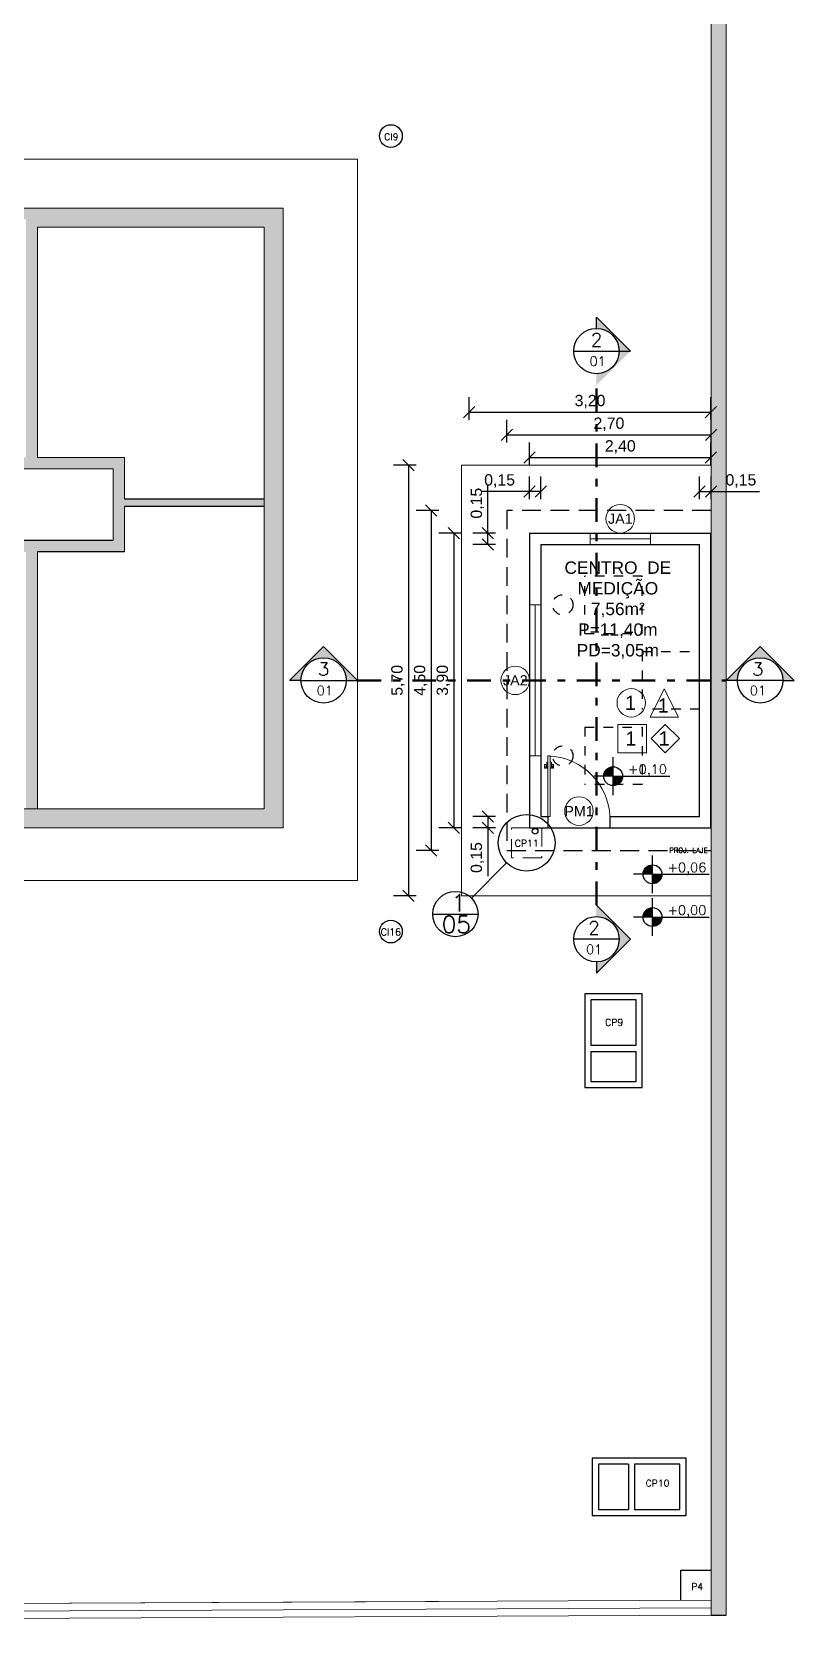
# Model space of a CAD drawing. Extents: x 0 to 11638, y -6007 to 0.
# Drawn here: x 10192.43 to 10202.51, y -5599.84 to -5578.81 of the extents above; entities that cross this region are included whole.
import ezdxf

# ---------------------------------------------------------------- set-up
doc = ezdxf.new("R2010")
doc.units = 0
for name, pattern in [('CACHE', [0.375, 0.25, -0.125]), ('DASHDOT', [1, 0.5, -0.25, 0, -0.25]), ('DASHED', [0.25, 0.125, -0.125])]:
    doc.linetypes.add(name, pattern=pattern)
doc.layers.get('0').update_dxf_attribs({"linetype": 'CONTINUOUS'})
doc.layers.get('Defpoints').update_dxf_attribs({"linetype": 'CONTINUOUS'})
for name, color, linetype, lineweight in [('ARQ - Alvenaria Alta', 251, 'CONTINUOUS', 13), ('ARQ - Alvenaria Média-Baixa', 252, 'CONTINUOUS', 20), ('ARQ - Desnível', 8, 'CONTINUOUS', 20), ('ARQ - Esquadrias', 1, 'CONTINUOUS', 9), ('ARQ - Grades', 1, 'CONTINUOUS', 15), ('ARQ - Guias Calçadas Sarjetas', 254, 'CONTINUOUS', 20), ('ARQ - Textos', 4, 'CONTINUOUS', 5), ('Elétrica', 30, 'CONTINUOUS', 20), ('Hidrossanitário - Água Pluvial', 4, 'CONTINUOUS', 9)]:
    doc.layers.add(name, color=color, linetype=linetype, lineweight=lineweight)
for name, color, linetype in [('ARQ - Cotas', 1, 'CONTINUOUS'), ('ARQ - Projeções', 253, 'CACHE'), ('Símbolos - Indicação Fachada Elevação Vista', 7, 'CONTINUOUS')]:
    doc.layers.add(name, color=color, linetype=linetype)
doc.styles.add('ROMANS', font='romans.shx', dxfattribs={"height": 0.3})
doc.styles.get("Standard").update_dxf_attribs({"font": 'arial.ttf', "height": 0.15})
doc.dimstyles.get("Standard").update_dxf_attribs({"dimtxt": 0.1, "dimasz": 0.15, "dimexe": 0.2, "dimexo": 0.2, "dimgap": 0.05, "dimtad": 1, "dimzin": 0, "dimtxsty": 'STANDARD', "dimblk": 'OBLIQUE', "dimcen": 0.5, "dimclrd": 256, "dimclre": 256, "dimclrt": 256, "dimadec": 0, "dimazin": 0, "dimtfac": 1, "dimtmove": 0, "dimatfit": 3, "dimfxl": 0.1, "dimfxlon": 1, "dimtfillclr": 256, "dimtolj": 1, "dimtzin": 0, "dimlwd": -1, "dimarcsym": 0})

# ---------------------------------------------------------------- blocks, each defined once
blk = doc.blocks.new('_Oblique')
at = {"layer": 'ARQ - Esquadrias', "color": 0, "lineweight": -2}
blk.add_line((-0.5, -0.5), (0.5, 0.5), dxfattribs=at)
blk = doc.blocks.new('*D1035')
at = {"layer": 'ARQ - Cotas', "lineweight": -2, "transparency": 16777216}
for p, q in [((10199.012, -5584.991), (10199.012, -5584.691)), ((10199.162, -5584.991), (10199.162, -5584.691))]:
    blk.add_line(p, q, dxfattribs=at)
at = {"layer": 'ARQ - Cotas', "transparency": 16777216}
for p, q in [((10199.012, -5584.891), (10198.371, -5584.891)), ((10199.162, -5584.891), (10199.012, -5584.891))]:
    blk.add_line(p, q, dxfattribs=at)
at = {"layer": 'Defpoints', "color": 0, "lineweight": -2, "transparency": 16777216}
for p in [(10199.012, -5584.891), (10199.012, -5585.591), (10199.162, -5585.591)]:
    blk.add_point(p, dxfattribs=at)
at = {"layer": 'ARQ - Cotas', "transparency": 16777216, "xscale": 0.15, "yscale": 0.15, "zscale": 0.15, "rotation": 180}
blk.add_blockref('_Oblique', (10199.012, -5584.891), dxfattribs=at)
at = {"layer": 'ARQ - Cotas', "transparency": 16777216, "xscale": 0.15, "yscale": 0.15, "zscale": 0.15}
blk.add_blockref('_Oblique', (10199.162, -5584.891), dxfattribs=at)
at = {"layer": 'ARQ - Cotas', "lineweight": -2, "transparency": 16777216, "insert": (10198.616, -5584.751), "char_height": 0.15, "attachment_point": 5}
blk.add_mtext('\\A1;0,15', dxfattribs=at)
blk = doc.blocks.new('*D1036')
at = {"layer": 'ARQ - Cotas', "lineweight": -2, "transparency": 16777216}
for p, q in [((10199.012, -5584.541), (10199.012, -5584.241)), ((10201.412, -5584.541), (10201.412, -5584.241))]:
    blk.add_line(p, q, dxfattribs=at)
at = {"layer": 'ARQ - Cotas', "transparency": 16777216}
blk.add_line((10199.012, -5584.441), (10201.412, -5584.441), dxfattribs=at)
at = {"layer": 'Defpoints', "color": 0, "lineweight": -2, "transparency": 16777216}
for p in [(10201.412, -5584.441), (10199.012, -5585.591), (10201.412, -5585.591)]:
    blk.add_point(p, dxfattribs=at)
at = {"layer": 'ARQ - Cotas', "transparency": 16777216, "xscale": 0.15, "yscale": 0.15, "zscale": 0.15, "rotation": 180}
blk.add_blockref('_Oblique', (10199.012, -5584.441), dxfattribs=at)
at = {"layer": 'ARQ - Cotas', "transparency": 16777216, "xscale": 0.15, "yscale": 0.15, "zscale": 0.15}
blk.add_blockref('_Oblique', (10201.412, -5584.441), dxfattribs=at)
at = {"layer": 'ARQ - Cotas', "lineweight": -2, "transparency": 16777216, "insert": (10200.212, -5584.301), "char_height": 0.15, "attachment_point": 5}
blk.add_mtext('\\A1;2,40', dxfattribs=at)
blk = doc.blocks.new('*D1041')
at = {"layer": 'ARQ - Cotas', "lineweight": -2, "transparency": 16777216}
for p, q in [((10198.712, -5584.241), (10198.712, -5583.941)), ((10201.413, -5584.241), (10201.413, -5583.941))]:
    blk.add_line(p, q, dxfattribs=at)
at = {"layer": 'ARQ - Cotas', "transparency": 16777216}
blk.add_line((10198.712, -5584.141), (10201.413, -5584.141), dxfattribs=at)
at = {"layer": 'Defpoints', "color": 0, "lineweight": -2, "transparency": 16777216}
for p in [(10201.413, -5584.141), (10198.712, -5585.141), (10201.413, -5585.141)]:
    blk.add_point(p, dxfattribs=at)
at = {"layer": 'ARQ - Cotas', "transparency": 16777216, "xscale": 0.15, "yscale": 0.15, "zscale": 0.15, "rotation": 180}
blk.add_blockref('_Oblique', (10198.712, -5584.141), dxfattribs=at)
at = {"layer": 'ARQ - Cotas', "transparency": 16777216, "xscale": 0.15, "yscale": 0.15, "zscale": 0.15}
blk.add_blockref('_Oblique', (10201.413, -5584.141), dxfattribs=at)
at = {"layer": 'ARQ - Cotas', "lineweight": -2, "transparency": 16777216, "insert": (10200.062, -5584.001), "char_height": 0.15, "attachment_point": 5}
blk.add_mtext('\\A1;2,70', dxfattribs=at)
blk = doc.blocks.new('*D1042')
at = {"layer": 'ARQ - Cotas', "lineweight": -2, "transparency": 16777216}
for p, q in [((10201.262, -5584.991), (10201.262, -5584.691)), ((10201.413, -5584.991), (10201.413, -5584.691))]:
    blk.add_line(p, q, dxfattribs=at)
at = {"layer": 'ARQ - Cotas', "transparency": 16777216}
for p, q in [((10201.262, -5584.891), (10201.413, -5584.891)), ((10201.413, -5584.891), (10202.054, -5584.891))]:
    blk.add_line(p, q, dxfattribs=at)
at = {"layer": 'Defpoints', "color": 0, "lineweight": -2, "transparency": 16777216}
for p in [(10201.413, -5584.891), (10201.262, -5585.591), (10201.413, -5585.591)]:
    blk.add_point(p, dxfattribs=at)
at = {"layer": 'ARQ - Cotas', "transparency": 16777216, "xscale": 0.15, "yscale": 0.15, "zscale": 0.15, "rotation": 180}
blk.add_blockref('_Oblique', (10201.262, -5584.891), dxfattribs=at)
at = {"layer": 'ARQ - Cotas', "transparency": 16777216, "xscale": 0.15, "yscale": 0.15, "zscale": 0.15}
blk.add_blockref('_Oblique', (10201.413, -5584.891), dxfattribs=at)
at = {"layer": 'ARQ - Cotas', "lineweight": -2, "transparency": 16777216, "insert": (10201.808, -5584.751), "char_height": 0.15, "attachment_point": 5}
blk.add_mtext('\\A1;0,15', dxfattribs=at)
blk = doc.blocks.new('*D1043')
at = {"layer": 'ARQ - Cotas', "transparency": 16777216}
for p, q in [((10198.462, -5585.441), (10198.462, -5584.8)), ((10198.462, -5585.591), (10198.462, -5585.441))]:
    blk.add_line(p, q, dxfattribs=at)
at = {"layer": 'ARQ - Cotas', "lineweight": -2, "transparency": 16777216}
for p, q in [((10198.562, -5585.441), (10198.262, -5585.441)), ((10198.562, -5585.591), (10198.262, -5585.591))]:
    blk.add_line(p, q, dxfattribs=at)
at = {"layer": 'Defpoints', "color": 0, "lineweight": -2, "transparency": 16777216}
for p in [(10198.462, -5585.441), (10199.162, -5585.441), (10199.162, -5585.591)]:
    blk.add_point(p, dxfattribs=at)
at = {"layer": 'ARQ - Cotas', "transparency": 16777216, "xscale": 0.15, "yscale": 0.15, "zscale": 0.15}
for p, rotation in [((10198.462, -5585.441), 90), ((10198.462, -5585.591), 270)]:
    blk.add_blockref('_Oblique', p, dxfattribs=dict(at, rotation=rotation))
at = {"layer": 'ARQ - Cotas', "lineweight": -2, "transparency": 16777216, "insert": (10198.322, -5585.046), "char_height": 0.15, "attachment_point": 5, "rotation": 90}
blk.add_mtext('\\A1;0,15', dxfattribs=at)
blk = doc.blocks.new('*D1044')
at = {"layer": 'ARQ - Cotas', "lineweight": -2, "transparency": 16777216}
for p, q in [((10198.112, -5585.441), (10197.812, -5585.441)), ((10198.112, -5589.341), (10197.812, -5589.341))]:
    blk.add_line(p, q, dxfattribs=at)
at = {"layer": 'ARQ - Cotas', "transparency": 16777216}
blk.add_line((10198.012, -5585.441), (10198.012, -5589.341), dxfattribs=at)
at = {"layer": 'Defpoints', "color": 0, "lineweight": -2, "transparency": 16777216}
for p in [(10199.062, -5585.441), (10198.012, -5589.341), (10199.062, -5589.341)]:
    blk.add_point(p, dxfattribs=at)
at = {"layer": 'ARQ - Cotas', "transparency": 16777216, "xscale": 0.15, "yscale": 0.15, "zscale": 0.15}
for p, rotation in [((10198.012, -5585.441), 90), ((10198.012, -5589.341), 270)]:
    blk.add_blockref('_Oblique', p, dxfattribs=dict(at, rotation=rotation))
at = {"layer": 'ARQ - Cotas', "lineweight": -2, "transparency": 16777216, "insert": (10197.872, -5587.391), "char_height": 0.15, "attachment_point": 5, "rotation": 90}
blk.add_mtext('\\A1;3,90', dxfattribs=at)
blk = doc.blocks.new('*D1045')
at = {"layer": 'ARQ - Cotas', "lineweight": -2, "transparency": 16777216}
for p, q in [((10198.562, -5589.191), (10198.262, -5589.191)), ((10198.562, -5589.341), (10198.262, -5589.341))]:
    blk.add_line(p, q, dxfattribs=at)
at = {"layer": 'ARQ - Cotas', "transparency": 16777216}
for p, q in [((10198.462, -5589.191), (10198.462, -5589.341)), ((10198.462, -5589.341), (10198.462, -5589.982))]:
    blk.add_line(p, q, dxfattribs=at)
at = {"layer": 'Defpoints', "color": 0, "lineweight": -2, "transparency": 16777216}
for p in [(10199.162, -5589.191), (10198.462, -5589.341), (10199.162, -5589.341)]:
    blk.add_point(p, dxfattribs=at)
at = {"layer": 'ARQ - Cotas', "transparency": 16777216, "xscale": 0.15, "yscale": 0.15, "zscale": 0.15}
for p, rotation in [((10198.462, -5589.191), 90), ((10198.462, -5589.341), 270)]:
    blk.add_blockref('_Oblique', p, dxfattribs=dict(at, rotation=rotation))
at = {"layer": 'ARQ - Cotas', "lineweight": -2, "transparency": 16777216, "insert": (10198.322, -5589.736), "char_height": 0.15, "attachment_point": 5, "rotation": 90}
blk.add_mtext('\\A1;0,15', dxfattribs=at)
blk = doc.blocks.new('*D1046')
at = {"layer": 'ARQ - Cotas', "lineweight": -2, "transparency": 16777216}
for p, q in [((10197.812, -5585.141), (10197.512, -5585.141)), ((10197.812, -5589.641), (10197.512, -5589.641))]:
    blk.add_line(p, q, dxfattribs=at)
at = {"layer": 'ARQ - Cotas', "transparency": 16777216}
blk.add_line((10197.712, -5585.141), (10197.712, -5589.641), dxfattribs=at)
at = {"layer": 'Defpoints', "color": 0, "lineweight": -2, "transparency": 16777216}
for p in [(10198.612, -5585.141), (10197.712, -5589.641), (10198.612, -5589.641)]:
    blk.add_point(p, dxfattribs=at)
at = {"layer": 'ARQ - Cotas', "transparency": 16777216, "xscale": 0.15, "yscale": 0.15, "zscale": 0.15}
for p, rotation in [((10197.712, -5585.141), 90), ((10197.712, -5589.641), 270)]:
    blk.add_blockref('_Oblique', p, dxfattribs=dict(at, rotation=rotation))
at = {"layer": 'ARQ - Cotas', "lineweight": -2, "transparency": 16777216, "insert": (10197.572, -5587.391), "char_height": 0.15, "attachment_point": 5, "rotation": 90}
blk.add_mtext('\\A1;4,50', dxfattribs=at)
blk = doc.blocks.new('*D1064')
at = {"layer": 'ARQ - Cotas', "lineweight": -2, "transparency": 16777216}
for p, q in [((10197.512, -5584.541), (10197.212, -5584.541)), ((10197.512, -5590.241), (10197.212, -5590.241))]:
    blk.add_line(p, q, dxfattribs=at)
at = {"layer": 'ARQ - Cotas', "transparency": 16777216}
blk.add_line((10197.412, -5584.541), (10197.412, -5590.241), dxfattribs=at)
at = {"layer": 'Defpoints', "color": 0, "lineweight": -2, "transparency": 16777216}
for p in [(10198.112, -5584.541), (10197.412, -5590.241), (10198.112, -5590.241)]:
    blk.add_point(p, dxfattribs=at)
at = {"layer": 'ARQ - Cotas', "transparency": 16777216, "xscale": 0.15, "yscale": 0.15, "zscale": 0.15}
for p, rotation in [((10197.412, -5584.541), 90), ((10197.412, -5590.241), 270)]:
    blk.add_blockref('_Oblique', p, dxfattribs=dict(at, rotation=rotation))
at = {"layer": 'ARQ - Cotas', "lineweight": -2, "transparency": 16777216, "insert": (10197.272, -5587.391), "char_height": 0.15, "attachment_point": 5, "rotation": 90}
blk.add_mtext('\\A1;5,70', dxfattribs=at)
blk = doc.blocks.new('*D1065')
at = {"layer": 'ARQ - Cotas', "lineweight": -2, "transparency": 16777216}
for p, q in [((10198.212, -5583.941), (10198.212, -5583.641)), ((10201.412, -5583.941), (10201.412, -5583.641))]:
    blk.add_line(p, q, dxfattribs=at)
at = {"layer": 'ARQ - Cotas', "transparency": 16777216}
blk.add_line((10198.212, -5583.841), (10201.412, -5583.841), dxfattribs=at)
at = {"layer": 'Defpoints', "color": 0, "lineweight": -2, "transparency": 16777216}
for p in [(10201.412, -5583.841), (10198.212, -5584.541), (10201.412, -5584.541)]:
    blk.add_point(p, dxfattribs=at)
at = {"layer": 'ARQ - Cotas', "transparency": 16777216, "xscale": 0.15, "yscale": 0.15, "zscale": 0.15, "rotation": 180}
blk.add_blockref('_Oblique', (10198.212, -5583.841), dxfattribs=at)
at = {"layer": 'ARQ - Cotas', "transparency": 16777216, "xscale": 0.15, "yscale": 0.15, "zscale": 0.15}
blk.add_blockref('_Oblique', (10201.412, -5583.841), dxfattribs=at)
at = {"layer": 'ARQ - Cotas', "lineweight": -2, "transparency": 16777216, "insert": (10199.812, -5583.701), "char_height": 0.15, "attachment_point": 5}
blk.add_mtext('\\A1;3,20', dxfattribs=at)

msp = doc.modelspace()

# ---------------------------------------------------------------- hatches: boundary and pattern name
at = {"lineweight": -2}
h = msp.add_hatch(color=256, dxfattribs=at)
h.dxf.hatch_style = 1
h.paths.add_polyline_path([(10200.347, -5583.033), (10199.897, -5582.583), (10199.897, -5582.733, -1), (10199.897, -5583.333), (10199.897, -5583.483)])
h = msp.add_hatch(color=256, dxfattribs=at)
h.dxf.hatch_style = 1
h.paths.add_polyline_path([(10196.288, -5586.941), (10195.838, -5587.391), (10195.988, -5587.391, -1), (10196.588, -5587.391), (10196.738, -5587.391)])
h = msp.add_hatch(color=256)
h.dxf.hatch_style = 1
h.paths.add_polyline_path([(10202.063, -5586.941), (10202.513, -5587.391), (10202.363, -5587.391, 1), (10201.763, -5587.391), (10201.613, -5587.391)])
h = msp.add_hatch(color=256)
h.dxf.hatch_style = 1
h.paths.add_polyline_path([(10200.347, -5590.817), (10199.897, -5591.267), (10199.897, -5591.117, 1), (10199.897, -5590.517), (10199.897, -5590.367)])
at = {"layer": 'ARQ - Alvenaria Alta', "lineweight": -2}
h = msp.add_hatch(color=7, dxfattribs=at)
h.dxf.hatch_style = 1
h.paths.add_polyline_path([(10183.353, -5582.291), (10182.553, -5582.291), (10182.553, -5581.441), (10182.403, -5581.441), (10182.403, -5582.291), (10180.653, -5582.291), (10180.653, -5583.091), (10179.853, -5583.091), (10179.853, -5581.141), (10171.853, -5581.141), (10171.853, -5589.341), (10182.853, -5589.341), (10182.853, -5589.091), (10182.556, -5589.091), (10172.103, -5589.091), (10172.103, -5585.091), (10173.953, -5585.091), (10173.953, -5585.691), (10175.103, -5585.691), (10175.103, -5589.091), (10175.253, -5589.091), (10175.253, -5585.691), (10178.853, -5585.691), (10178.853, -5589.091), (10179.003, -5589.091), (10179.003, -5584.591), (10182.403, -5584.591), (10182.403, -5584.991), (10182.553, -5584.991), (10182.553, -5584.891), (10183.353, -5584.891)])
h.paths.add_polyline_path([(10182.403, -5584.441), (10181.203, -5584.441), (10181.203, -5583.091), (10180.803, -5583.091), (10180.803, -5582.441), (10183.203, -5582.441), (10183.203, -5584.441)], flags=16)
h.paths.add_polyline_path([(10181.053, -5584.441), (10179.853, -5584.441), (10179.853, -5583.241), (10181.053, -5583.241)], flags=16)
h.paths.add_polyline_path([(10179.703, -5584.441), (10176.703, -5584.441), (10176.703, -5581.291), (10179.703, -5581.291)], flags=16)
h.paths.add_polyline_path([(10178.853, -5584.591), (10178.853, -5585.541), (10174.103, -5585.541), (10174.103, -5584.591)], flags=16)
h.paths.add_polyline_path([(10176.553, -5584.441), (10175.253, -5584.441), (10175.253, -5581.291), (10176.553, -5581.291)], flags=16)
h.paths.add_polyline_path([(10175.103, -5584.441), (10173.953, -5584.441), (10173.953, -5584.991), (10172.103, -5584.991), (10172.103, -5581.391), (10175.103, -5581.391)], flags=16)
h.paths.add_polyline_path([(10182.553, -5585.811), (10182.403, -5585.811), (10182.403, -5589.091), (10182.553, -5589.091), (10182.553, -5587.891), (10182.853, -5587.891), (10182.853, -5587.741), (10182.553, -5587.741), (10182.553, -5586.691), (10182.853, -5586.691), (10182.853, -5586.541), (10182.553, -5586.541)], flags=17)
h.paths.add_polyline_path([(10193.653, -5584.441), (10192.503, -5584.441), (10192.503, -5581.391), (10195.503, -5581.391), (10195.503, -5589.091), (10184.853, -5589.091), (10184.853, -5589.341), (10195.753, -5589.341), (10195.753, -5581.141), (10187.853, -5581.141), (10187.853, -5581.441), (10188.003, -5581.441), (10188.003, -5581.291), (10190.903, -5581.291), (10190.903, -5584.441), (10188.003, -5584.441), (10188.003, -5582.141), (10187.853, -5582.141), (10187.853, -5582.291), (10185.703, -5582.291), (10185.703, -5583.391), (10184.503, -5583.391), (10184.503, -5583.291), (10184.353, -5583.291), (10184.353, -5584.891), (10185.153, -5584.891), (10185.153, -5584.991), (10185.303, -5584.991), (10185.303, -5584.591), (10188.603, -5584.591), (10188.603, -5589.091), (10188.753, -5589.091), (10188.753, -5585.691), (10192.353, -5585.691), (10192.353, -5589.091), (10192.503, -5589.091), (10192.503, -5585.691), (10193.653, -5585.691), (10193.653, -5585.091), (10195.503, -5585.091), (10195.503, -5584.991), (10193.653, -5584.991)])
h.paths.add_polyline_path([(10184.503, -5584.441), (10184.503, -5583.491), (10185.703, -5583.491), (10185.703, -5584.441), (10185.303, -5584.441)], flags=16)
h.paths.add_polyline_path([(10185.853, -5584.441), (10185.853, -5582.441), (10187.853, -5582.441), (10187.853, -5584.441)], flags=16)
h.paths.add_polyline_path([(10188.753, -5584.591), (10193.503, -5584.591), (10193.503, -5585.541), (10188.753, -5585.541)], flags=16)
h.paths.add_polyline_path([(10191.053, -5584.441), (10191.053, -5581.291), (10192.353, -5581.291), (10192.353, -5584.441)], flags=16)
h.paths.add_polyline_path([(10182.653, -5580.491), (10182.403, -5580.491), (10182.403, -5580.741), (10182.553, -5580.741), (10182.553, -5580.641), (10182.653, -5580.641)])
h.paths.add_polyline_path([(10185.453, -5579.241), (10183.553, -5579.241), (10183.553, -5580.491), (10183.453, -5580.491), (10183.453, -5580.641), (10183.553, -5580.641), (10183.553, -5581.091), (10184.353, -5581.091), (10184.353, -5582.591), (10184.503, -5582.591), (10184.503, -5580.641), (10185.453, -5580.641)])
h.paths.add_polyline_path([(10183.703, -5579.391), (10185.303, -5579.391), (10185.303, -5580.491), (10184.353, -5580.491), (10184.353, -5580.941), (10183.703, -5580.941)], flags=16)
at = {"layer": 'ARQ - Cotas', "lineweight": -2}
h = msp.add_hatch(color=7, dxfattribs=at)
h.dxf.hatch_style = 1
edge = h.paths.add_edge_path()
edge.add_line((10201.413, -5568.178), (10201.413, -5599.764))
edge.add_line((10201.413, -5599.764), (10201.613, -5599.764))
edge.add_line((10201.613, -5599.764), (10201.613, -5567.975))
edge.add_line((10201.613, -5567.975), (10102.128, -5569.184))
edge.add_line((10102.128, -5569.184), (10102.328, -5592.707))
edge.add_arc((10106.091, -5592.707), 3.762, 180, 236.9357)
edge.add_line((10104.038, -5595.86), (10104.082, -5595.868))
edge.add_line((10104.082, -5595.868), (10104.118, -5595.673))
edge.add_arc((10106.091, -5592.707), 3.562, 179.9865, 236.3823, ccw=False)
edge.add_line((10102.528, -5592.706), (10102.33, -5569.382))
edge.add_line((10102.33, -5569.382), (10201.413, -5568.178))
h.paths.add_polyline_path([(10201.501, -5598.013), (10201.501, -5597.919)], flags=16)
at = {"layer": 'Símbolos - Indicação Fachada Elevação Vista', "lineweight": -2}
h = msp.add_hatch(color=256, dxfattribs=at)
h.dxf.hatch_style = 1
h.paths.add_polyline_path([(10200.118, -5588.659), (10200.118, -5588.534, 0.414214), (10199.993, -5588.659)])
h = msp.add_hatch(color=256, dxfattribs=at)
h.dxf.hatch_style = 1
h.paths.add_polyline_path([(10200.118, -5588.659), (10200.118, -5588.784, 0.414214), (10200.243, -5588.659)])
h = msp.add_hatch(color=256, dxfattribs=at)
h.dxf.hatch_style = 1
h.paths.add_polyline_path([(10200.638, -5589.958), (10200.638, -5589.833, 0.414214), (10200.513, -5589.958)])
h = msp.add_hatch(color=256, dxfattribs=at)
h.dxf.hatch_style = 1
h.paths.add_polyline_path([(10200.638, -5589.958), (10200.638, -5590.083, 0.414214), (10200.763, -5589.958)])
h = msp.add_hatch(color=256, dxfattribs=at)
h.dxf.hatch_style = 1
h.paths.add_polyline_path([(10200.638, -5590.524), (10200.638, -5590.399, 0.414214), (10200.513, -5590.524)])
h = msp.add_hatch(color=256, dxfattribs=at)
h.dxf.hatch_style = 1
h.paths.add_polyline_path([(10200.638, -5590.524), (10200.638, -5590.649, 0.414214), (10200.763, -5590.524)])

# ---------------------------------------------------------------- linework, layer by layer
at = {"lineweight": -2}
for p, q in [((10199.897, -5582.733), (10199.897, -5582.583)), ((10199.897, -5582.583), (10200.347, -5583.033)), ((10199.597, -5583.033), (10200.347, -5583.033)), ((10195.838, -5587.391), (10196.288, -5586.941)), ((10196.738, -5587.391), (10196.288, -5586.941)), ((10195.988, -5587.391), (10195.838, -5587.391)), ((10195.988, -5587.391), (10196.738, -5587.391)), ((10198.243, -5590.272), (10198.709, -5589.806)), ((10197.731, -5590.484), (10198.331, -5590.484)), ((10201.413, -5599.764), (10201.613, -5599.764))]:
    msp.add_line(p, q, dxfattribs=at)
at = {"linetype": 'Continuous'}
for p, q in [((10199.012, -5585.441), (10199.012, -5589.341)), ((10199.012, -5585.441), (10201.412, -5585.441)), ((10201.412, -5589.341), (10201.412, -5585.441)), ((10199.162, -5585.591), (10199.162, -5589.191)), ((10199.162, -5585.591), (10201.262, -5585.591)), ((10201.262, -5589.191), (10201.262, -5585.591)), ((10199.256, -5589.191), (10199.256, -5589.341)), ((10200.076, -5589.191), (10201.262, -5589.191)), ((10200.076, -5589.191), (10200.076, -5589.341)), ((10200.076, -5589.341), (10201.412, -5589.341)), ((10201.012, -5599.568), (10201.014, -5599.168)), ((10201.014, -5599.168), (10201.414, -5599.17))]:
    msp.add_line(p, q, dxfattribs=at)
for p, q in [((10201.613, -5587.391), (10202.063, -5586.941)), ((10202.513, -5587.391), (10202.063, -5586.941)), ((10202.363, -5587.391), (10201.613, -5587.391)), ((10202.363, -5587.391), (10202.513, -5587.391)), ((10199.897, -5590.367), (10200.347, -5590.817)), ((10200.197, -5590.817), (10199.597, -5590.817)), ((10199.897, -5591.267), (10200.347, -5590.817)), ((10199.897, -5591.117), (10199.897, -5591.267))]:
    msp.add_line(p, q)
at = {"lineweight": -2}
for centre, radius in [((10199.897, -5583.033), 0.3), ((10196.288, -5587.391), 0.3), ((10198.974, -5589.541), 0.375), ((10198.031, -5590.484), 0.3)]:
    msp.add_circle(centre, radius, dxfattribs=at)
for centre in [(10202.063, -5587.391), (10199.897, -5590.817)]:
    msp.add_circle(centre, 0.3)
at = {"layer": 'ARQ - Alvenaria Alta'}
for p, q in [((10201.613, -5567.975), (10201.613, -5599.763)), ((10201.413, -5568.178), (10201.413, -5599.764)), ((10193.653, -5584.991), (10193.653, -5584.441)), ((10193.503, -5585.541), (10193.503, -5584.591)), ((10193.653, -5585.691), (10193.653, -5585.091)), ((10192.503, -5589.091), (10192.503, -5585.691))]:
    msp.add_line(p, q, dxfattribs=at)
at = {"layer": 'ARQ - Alvenaria Alta', "ltscale": 0.01, "transparency": 33554684}
for p, q in [((10195.753, -5581.141), (10187.853, -5581.141)), ((10195.753, -5581.141), (10195.753, -5589.341)), ((10195.503, -5581.391), (10192.503, -5581.391)), ((10192.503, -5584.441), (10192.503, -5581.391)), ((10195.503, -5581.391), (10195.503, -5589.091)), ((10192.503, -5584.441), (10193.653, -5584.441)), ((10188.753, -5584.591), (10193.503, -5584.591)), ((10195.503, -5589.091), (10184.853, -5589.091)), ((10195.753, -5589.341), (10184.853, -5589.341))]:
    msp.add_line(p, q, dxfattribs=at)
at = {"layer": 'ARQ - Alvenaria Alta', "lineweight": -2}
for p, q in [((10195.503, -5584.991), (10193.653, -5584.991)), ((10195.503, -5585.091), (10193.653, -5585.091)), ((10193.503, -5585.541), (10188.753, -5585.541)), ((10193.653, -5585.691), (10192.503, -5585.691)), ((10199.162, -5589.191), (10199.256, -5589.191)), ((10199.012, -5589.341), (10199.256, -5589.341)), ((10199.742, -5591.541), (10199.742, -5592.781)), ((10200.502, -5591.541), (10199.742, -5591.541)), ((10199.822, -5591.621), (10199.822, -5592.221)), ((10200.422, -5591.621), (10199.822, -5591.621)), ((10200.422, -5592.221), (10200.422, -5591.621)), ((10200.502, -5592.781), (10200.502, -5591.541)), ((10199.822, -5592.221), (10200.422, -5592.221)), ((10199.822, -5592.301), (10200.422, -5592.301)), ((10199.822, -5592.301), (10199.822, -5592.701)), ((10200.422, -5592.701), (10200.422, -5592.301)), ((10199.742, -5592.781), (10200.502, -5592.781)), ((10199.822, -5592.701), (10200.422, -5592.701)), ((10201.082, -5597.684), (10199.842, -5597.684)), ((10199.842, -5597.684), (10199.842, -5598.444)), ((10201.082, -5598.444), (10201.082, -5597.684)), ((10200.322, -5597.764), (10199.922, -5597.764)), ((10199.922, -5597.764), (10199.922, -5598.364)), ((10200.322, -5597.764), (10200.322, -5598.364)), ((10201.002, -5597.764), (10200.402, -5597.764)), ((10200.402, -5597.764), (10200.402, -5598.364)), ((10201.002, -5598.364), (10201.002, -5597.764)), ((10199.922, -5598.364), (10200.322, -5598.364)), ((10200.402, -5598.364), (10201.002, -5598.364)), ((10199.842, -5598.444), (10201.082, -5598.444))]:
    msp.add_line(p, q, dxfattribs=at)
at = {"layer": 'ARQ - Alvenaria Média-Baixa'}
for p, q in [((10201.412, -5599.564), (10184.902, -5599.644)), ((10197.813, -5599.581), (10184.903, -5599.644)), ((10201.413, -5599.764), (10184.903, -5599.844))]:
    msp.add_line(p, q, dxfattribs=at)
at = {"layer": 'ARQ - Desnível', "lineweight": -2}
msp.add_line((10199.256, -5589.341), (10200.076, -5589.341), dxfattribs=at)
at = {"layer": 'ARQ - Esquadrias', "linetype": 'Continuous'}
for p, q in [((10199.812, -5585.591), (10199.812, -5585.441)), ((10200.612, -5585.516), (10199.812, -5585.516)), ((10200.612, -5585.591), (10200.612, -5585.441)), ((10199.012, -5586.391), (10199.162, -5586.391)), ((10199.087, -5588.391), (10199.087, -5586.391)), ((10199.012, -5588.391), (10199.162, -5588.391))]:
    msp.add_line(p, q, dxfattribs=at)
at = {"layer": 'ARQ - Esquadrias'}
for p, q in [((10199.256, -5588.473), (10199.241, -5588.473)), ((10199.241, -5588.553), (10199.241, -5588.473)), ((10199.256, -5589.191), (10199.256, -5588.392)), ((10199.256, -5588.392), (10199.286, -5588.392)), ((10199.286, -5588.392), (10199.286, -5589.191)), ((10199.286, -5588.473), (10199.301, -5588.473)), ((10199.301, -5588.553), (10199.301, -5588.473)), ((10199.211, -5588.553), (10199.211, -5588.505)), ((10199.241, -5588.505), (10199.211, -5588.505)), ((10199.226, -5588.553), (10199.211, -5588.553)), ((10199.226, -5588.553), (10199.226, -5588.52)), ((10199.241, -5588.52), (10199.226, -5588.52)), ((10199.256, -5588.553), (10199.241, -5588.553)), ((10199.286, -5588.553), (10199.301, -5588.553)), ((10199.301, -5588.505), (10199.331, -5588.505)), ((10199.301, -5588.52), (10199.316, -5588.52)), ((10199.316, -5588.553), (10199.316, -5588.52)), ((10199.316, -5588.553), (10199.331, -5588.553)), ((10199.331, -5588.553), (10199.331, -5588.505)), ((10199.286, -5589.191), (10199.256, -5589.191))]:
    msp.add_line(p, q, dxfattribs=at)
msp.add_arc((10199.235, -5589.233), 0.842, 2.8305, 86.5438, dxfattribs=at)
at = {"layer": 'ARQ - Grades'}
msp.add_line((10201.413, -5599.666), (10184.903, -5599.745), dxfattribs=at)
at = {"layer": 'ARQ - Guias Calçadas Sarjetas', "ltscale": 0.01, "transparency": 33554684}
for p, q in [((10188.003, -5580.491), (10196.738, -5580.491)), ((10196.738, -5580.491), (10196.738, -5590.041)), ((10198.112, -5584.541), (10201.413, -5584.541)), ((10198.112, -5584.541), (10198.112, -5590.241)), ((10196.738, -5590.041), (10185.003, -5590.041)), ((10198.112, -5590.241), (10201.413, -5590.241))]:
    msp.add_line(p, q, dxfattribs=at)
at = {"layer": 'ARQ - Projeções', "linetype": 'CACHE'}
for p, q in [((10201.413, -5585.141), (10198.712, -5585.141)), ((10198.712, -5585.141), (10198.712, -5589.641)), ((10198.712, -5589.641), (10201.412, -5589.641))]:
    msp.add_line(p, q, dxfattribs=at)
at = {"layer": 'ARQ - Textos', "linetype": 'Continuous'}
for p, q in [((10200.795, -5587.501), (10200.607, -5587.876)), ((10200.795, -5587.501), (10200.982, -5587.876)), ((10200.557, -5587.973), (10200.182, -5587.973)), ((10200.182, -5587.973), (10200.182, -5588.348)), ((10200.557, -5588.348), (10200.557, -5587.973)), ((10200.607, -5587.876), (10200.982, -5587.876)), ((10200.62, -5588.16), (10200.807, -5587.973)), ((10200.807, -5587.973), (10200.995, -5588.16)), ((10200.807, -5588.348), (10200.62, -5588.16)), ((10200.995, -5588.16), (10200.807, -5588.348)), ((10200.182, -5588.348), (10200.557, -5588.348))]:
    msp.add_line(p, q, dxfattribs=at)
for centre, radius in [((10200.212, -5585.252), 0.189), ((10198.823, -5587.391), 0.189), ((10200.357, -5587.688), 0.188), ((10199.666, -5589.122), 0.189)]:
    msp.add_circle(centre, radius, dxfattribs=at)
at = {"layer": 'Elétrica', "linetype": 'DASHED', "lineweight": -2}
for p, q in [((10199.742, -5586.771), (10199.742, -5586.011)), ((10200.502, -5586.011), (10199.742, -5586.011)), ((10200.502, -5586.771), (10200.502, -5586.011)), ((10199.742, -5586.771), (10200.502, -5586.771)), ((10200.502, -5587.011), (10200.502, -5587.771)), ((10200.502, -5587.011), (10201.262, -5587.011)), ((10201.262, -5587.771), (10200.502, -5587.771)), ((10199.742, -5588.011), (10199.742, -5588.771)), ((10199.742, -5588.011), (10200.502, -5588.011)), ((10200.502, -5588.011), (10200.502, -5588.771)), ((10200.502, -5588.771), (10199.742, -5588.771))]:
    msp.add_line(p, q, dxfattribs=at)
at = {"layer": 'Elétrica', "lineweight": -2}
for centre in [(10197.178, -5580.186), (10197.178, -5590.716)]:
    msp.add_circle(centre, 0.15, dxfattribs=at)
at = {"layer": 'Elétrica', "linetype": 'DASHED', "lineweight": -2}
for centre in [(10199.452, -5586.391), (10199.452, -5588.391)]:
    msp.add_circle(centre, 0.134, dxfattribs=at)
at = {"layer": 'Hidrossanitário - Água Pluvial', "linetype": 'CACHE'}
for p, q in [((10198.774, -5589.741), (10198.774, -5589.341)), ((10198.774, -5589.341), (10199.174, -5589.341)), ((10199.174, -5589.341), (10199.174, -5589.741)), ((10199.174, -5589.741), (10198.774, -5589.741))]:
    msp.add_line(p, q, dxfattribs=at)
at = {"layer": 'Hidrossanitário - Água Pluvial', "lineweight": -2}
msp.add_circle((10199.086, -5589.389), 0.0375, dxfattribs=at)
at = {"layer": 'Símbolos - Indicação Fachada Elevação Vista', "linetype": 'DASHDOT', "lineweight": 50, "ltscale": 0.625}
for p, q in [((10199.897, -5590.367), (10199.897, -5583.483)), ((10196.738, -5587.391), (10201.613, -5587.391))]:
    msp.add_line(p, q, dxfattribs=at)
at = {"layer": 'Símbolos - Indicação Fachada Elevação Vista', "lineweight": -2}
for p, q in [((10200.118, -5588.659), (10200.118, -5588.409)), ((10200.118, -5588.659), (10199.868, -5588.659)), ((10200.118, -5588.909), (10200.118, -5588.659)), ((10200.118, -5588.659), (10200.243, -5588.659)), ((10200.243, -5588.659), (10200.868, -5588.659)), ((10200.638, -5589.958), (10200.638, -5589.708)), ((10200.638, -5589.958), (10200.388, -5589.958)), ((10200.638, -5590.208), (10200.638, -5589.958)), ((10200.638, -5589.958), (10200.763, -5589.958)), ((10200.763, -5589.958), (10201.388, -5589.958)), ((10200.638, -5590.524), (10200.638, -5590.274)), ((10200.638, -5590.524), (10200.388, -5590.524)), ((10200.638, -5590.774), (10200.638, -5590.524)), ((10200.638, -5590.524), (10200.763, -5590.524)), ((10200.763, -5590.524), (10201.388, -5590.524))]:
    msp.add_line(p, q, dxfattribs=at)
for centre in [(10200.118, -5588.659), (10200.638, -5589.958), (10200.638, -5590.524)]:
    msp.add_circle(centre, 0.125, dxfattribs=at)

# ---------------------------------------------------------------- texts
at = {"lineweight": -2, "style": 'ROMANS'}
for s, width, gutter_width, insert, char_height, attachment_point in [('2', 1.2, 750, (10199.823, -5582.795), 0.175, 1), ('01', 1.2, 750, (10199.806, -5583.105), 0.125, 1), ('3', 1.2, 750, (10196.214, -5587.153), 0.175, 1), ('01', 1.2, 750, (10196.197, -5587.463), 0.125, 1), ('1', 0.35444, 675, (10197.978, -5590.225), 0.225, 1), ('05', 0.35444, 675, (10197.851, -5590.733), 0.225, 7)]:
    msp.add_mtext_dynamic_manual_height_columns(s, width=width, gutter_width=gutter_width, heights=[0], dxfattribs=dict(at, insert=insert, char_height=char_height, attachment_point=attachment_point))
at = {"attachment_point": 3, "style": 'ROMANS'}
for s, insert, char_height in [('3', (10202.106, -5587.153), 0.175), ('01', (10202.14, -5587.463), 0.125), ('2', (10199.94, -5590.579), 0.175), ('01', (10199.974, -5590.889), 0.125)]:
    msp.add_mtext_dynamic_manual_height_columns(s, width=1.2, gutter_width=750, heights=[0], dxfattribs=dict(at, insert=insert, char_height=char_height))
at = {"layer": 'ARQ - Projeções', "lineweight": -2, "insert": (10200.404, -5589.606), "char_height": 0.0675, "attachment_point": 1, "style": 'ROMANS'}
msp.add_mtext_dynamic_manual_height_columns('\\pxqc;PROJ. LAJE', width=1.41912, gutter_width=13.5, heights=[0], dxfattribs=at)
at = {"layer": 'ARQ - Textos', "color": 4, "linetype": 'Continuous', "attachment_point": 5}
for s, insert, char_height in [('JA1', (10200.213, -5585.252), 0.135), ('JA2', (10198.824, -5587.391), 0.135), ('1', (10200.347, -5587.688), 0.188), ('1', (10200.78, -5587.723), 0.188), ('1', (10200.353, -5588.16), 0.188), ('1', (10200.791, -5588.16), 0.188), ('PM1', (10199.667, -5589.122), 0.135)]:
    msp.add_mtext(s, dxfattribs=dict(at, insert=insert, char_height=char_height))
at = {"layer": 'ARQ - Textos', "linetype": 'Continuous', "insert": (10198.133, -5585.817), "char_height": 0.16392, "attachment_point": 1}
msp.add_mtext_dynamic_manual_height_columns('\\pxqc;CENTRO  DE \\PMEDIÇÃO\\P7,56m²\\PP=11,40m\\PPD=3,05m', width=4.09377, gutter_width=0.82, heights=[0], dxfattribs=at)
at = {"layer": 'Elétrica', "linetype": 'ByBlock', "char_height": 0.09, "attachment_point": 1, "style": 'ROMANS'}
for s, insert in [('CI9', (10197.089, -5580.151)), ('CI16', (10197.044, -5590.676)), ('CP9', (10200.012, -5591.873)), ('CP10', (10200.547, -5597.972)), ('P4', (10201.15, -5599.342))]:
    msp.add_mtext_dynamic_manual_height_columns(s, width=1.89216, gutter_width=18, heights=[0], dxfattribs=dict(at, insert=insert))
at = {"layer": 'Hidrossanitário - Água Pluvial', "lineweight": -2, "insert": (10198.816, -5589.502), "char_height": 0.09, "attachment_point": 1, "style": 'ROMANS'}
msp.add_mtext_dynamic_manual_height_columns('CP11', width=1.89216, gutter_width=18, heights=[0], dxfattribs=at)
at = {"layer": 'Símbolos - Indicação Fachada Elevação Vista', "lineweight": -2, "char_height": 0.125, "attachment_point": 1, "style": 'ROMANS'}
for s, insert in [('+0,10', (10200.315, -5588.505)), ('+0,06', (10200.836, -5589.804)), ('+0,00', (10200.836, -5590.37))]:
    msp.add_mtext_dynamic_manual_height_columns(s, width=1.32789, gutter_width=750, heights=[0], dxfattribs=dict(at, insert=insert))

# ---------------------------------------------------------------- dimensions: what is measured, and where the dimension line sits
at = {"layer": 'ARQ - Cotas', "lineweight": -2}
for base, p1, p2, picture, middle in [((10201.412, -5583.841), (10198.212, -5584.541), (10201.412, -5584.541), '*D1065', (10199.812, -5583.701)), ((10201.413, -5584.141), (10198.712, -5585.141), (10201.413, -5585.141), '*D1041', (10200.062, -5584.001)), ((10201.412, -5584.441), (10199.012, -5585.591), (10201.412, -5585.591), '*D1036', (10200.212, -5584.301)), ((10199.012, -5584.891), (10199.162, -5585.591), (10199.012, -5585.591), '*D1035', (10198.616, -5584.751)), ((10201.413, -5584.891), (10201.262, -5585.591), (10201.413, -5585.591), '*D1042', (10201.808, -5584.751))]:
    dim = msp.add_linear_dim(base=base, p1=p1, p2=p2, dimstyle='STANDARD', dxfattribs=at)
    dim.commit()
    dim.dimension.update_dxf_attribs({"geometry": picture, "text_midpoint": middle})
for base, p1, p2, picture, middle in [((10197.412, -5590.241), (10198.112, -5584.541), (10198.112, -5590.241), '*D1064', (10197.272, -5587.391)), ((10198.462, -5585.441), (10199.162, -5585.591), (10199.162, -5585.441), '*D1043', (10198.322, -5585.046)), ((10197.712, -5589.641), (10198.612, -5585.141), (10198.612, -5589.641), '*D1046', (10197.572, -5587.391)), ((10198.012, -5589.341), (10199.062, -5585.441), (10199.062, -5589.341), '*D1044', (10197.872, -5587.391)), ((10198.462, -5589.341), (10199.162, -5589.191), (10199.162, -5589.341), '*D1045', (10198.322, -5589.736))]:
    dim = msp.add_linear_dim(base=base, p1=p1, p2=p2, angle=90, dimstyle='STANDARD', dxfattribs=at)
    dim.commit()
    dim.dimension.update_dxf_attribs({"geometry": picture, "text_midpoint": middle})

doc.saveas('drawing.dxf')
